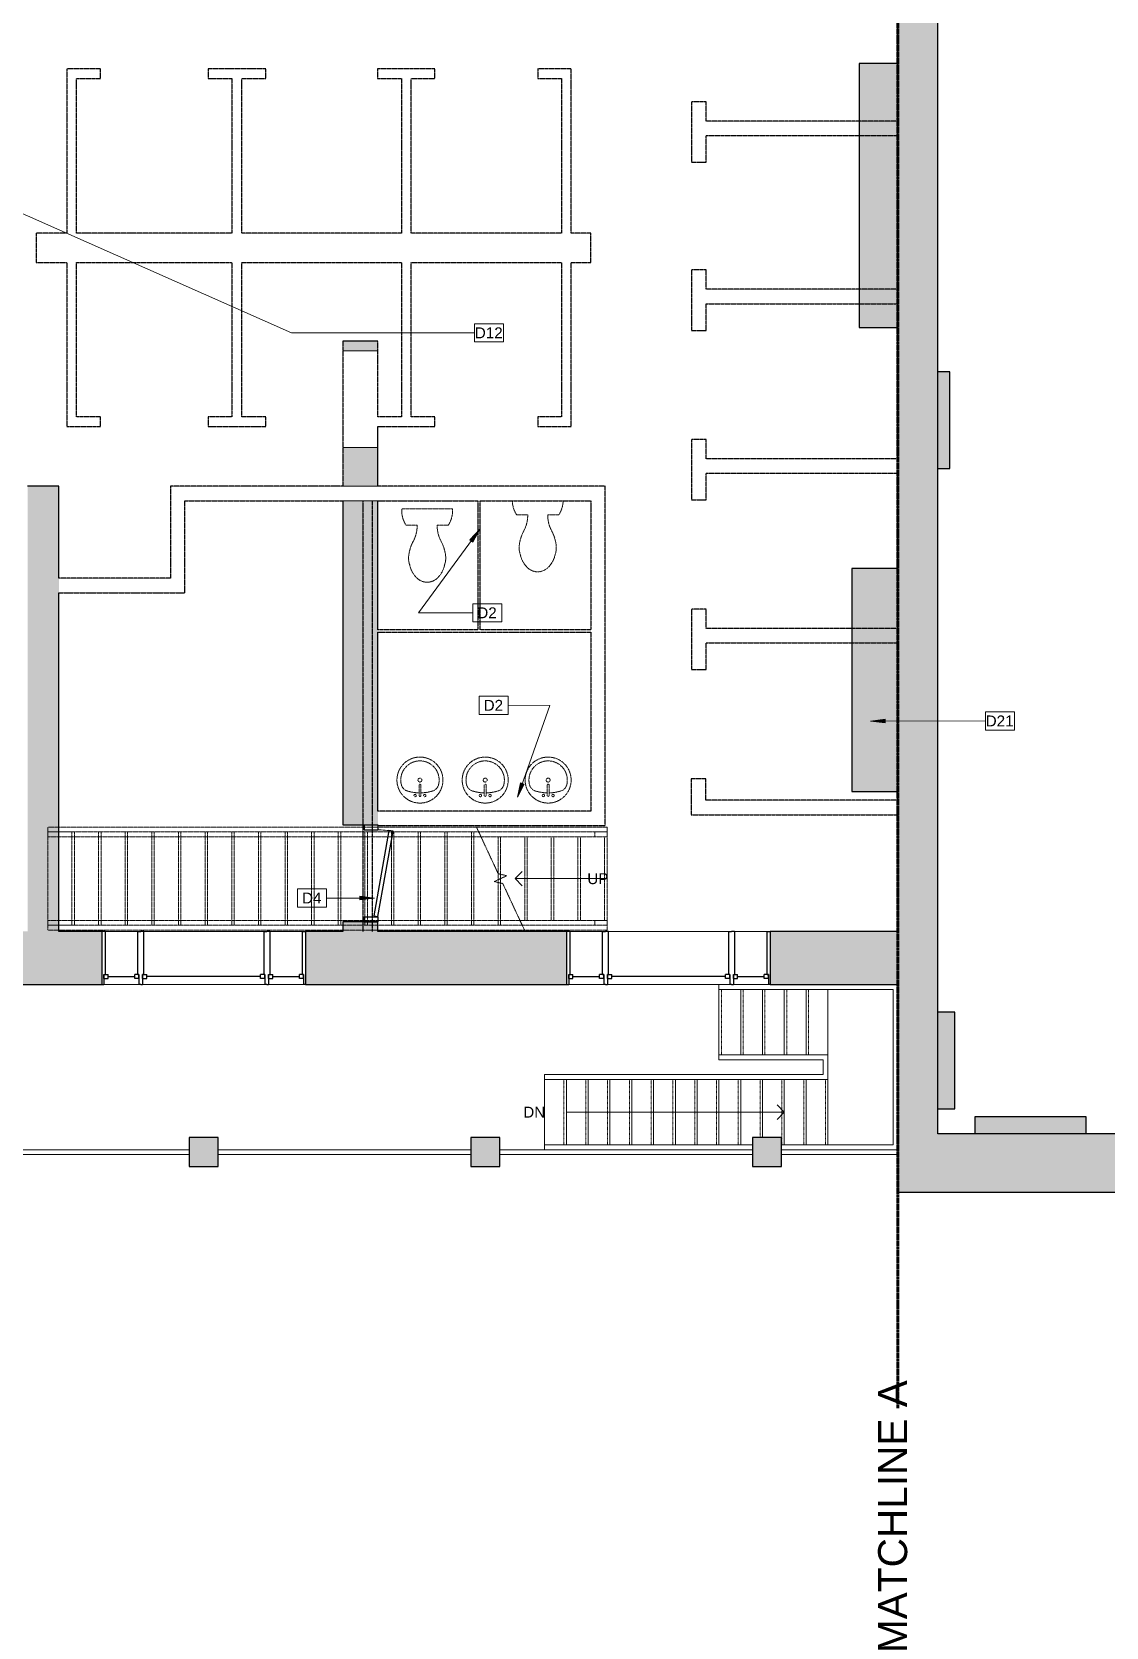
# Model space of a CAD drawing. Header units: inches. Extents: x -1176 to 1507, y -2527 to 978.
# Drawn here: x -356 to 88, y -181 to 478 of the extents above; entities that cross this region are included whole.
import ezdxf

# ---------------------------------------------------------------- set-up
doc = ezdxf.new("R2010")
doc.units = ezdxf.units.IN
doc.header["$MEASUREMENT"] = 0
for name, pattern in [('Dash', [0.25, 0.125, -0.125]), ('Demolished', [0.1875, 0.125, -0.0625]), ('Overhead 1_16_', [0.101562, 0.0625, -0.039062])]:
    doc.linetypes.add(name, pattern=pattern)
for name, color, linetype, lineweight in [('A-ANNO-KEYN', 231, 'Continuous', 9), ('A-ANNO-MATC', 214, 'Dash', 140), ('A-COLS', 52, 'Continuous', 18), ('A-DOOR', 31, 'Continuous', 18), ('A-DOOR-FRAM', 31, 'Continuous', 30), ('A-FLOR-HRAL', 11, 'Continuous', 18), ('A-GLAZ', 151, 'Continuous', 18), ('A-WALL', 113, 'Continuous', 18), ('A-WALL-PATT', 111, 'Continuous', 18), ('G-ANNO-TEXT', 231, 'Continuous', 9), ('I-WALL', 2, 'Continuous', 18), ('P-SANR-FIXT', 6, 'Demolished', 9), ('S-STRS', 31, 'Continuous', 18), ('S-STRS-ANNO', 31, 'Continuous', 9), ('S-STRS-IDEN', 31, 'Continuous', 9), ('S-STRS-MBND', 31, 'Demolished', 9)]:
    doc.layers.add(name, color=color, linetype=linetype, lineweight=lineweight)
doc.styles.add('Arial', font='arial.ttf', dxfattribs={"height": 4.5})
doc.styles.add('Swis721 Lt BT', font='swissl.ttf', dxfattribs={"height": 4.5})
doc.styles.add('Swis721 Lt BT_1', font='swissl.ttf', dxfattribs={"height": 12})

# ---------------------------------------------------------------- blocks, each defined once
blk = doc.blocks.new('Top Rail Type - Top Rail_Internal_-6151997-3rd Floor Demo')
at = {"layer": 'A-FLOR-HRAL', "color": 7, "linetype": 'Demolished', "lineweight": 9}
for p, q in [((-123.45, 145.52), (-123.45, 147.52)), ((-123.45, 147.52), (-118.45, 147.52)), ((-118.45, 145.52), (-123.45, 145.52)), ((-118.45, 147.52), (-118.45, 145.52))]:
    blk.add_line(p, q, dxfattribs=at)
blk = doc.blocks.new('Top Rail Type - Top Rail_Internal_-V5-3rd Floor Demo')
at = {"layer": 'A-FLOR-HRAL', "color": 7, "linetype": 'Demolished', "lineweight": 9}
for p, q in [((-349.45, 145.52), (-349.45, 147.52)), ((-338.45, 147.52), (-349.45, 147.52)), ((-338.45, 145.52), (-349.45, 145.52)), ((-171.43, 147.52), (-338.45, 147.52)), ((-170.5, 145.52), (-338.45, 145.52)), ((-171.43, 147.52), (-170.5, 145.52)), ((-118.45, 147.52), (-171.43, 147.52)), ((-118.45, 145.52), (-170.5, 145.52)), ((-118.45, 145.52), (-118.45, 147.52))]:
    blk.add_line(p, q, dxfattribs=at)
blk = doc.blocks.new('Top Rail Type - Top Rail_Internal_-6152009-3rd Floor Demo')
at = {"layer": 'A-FLOR-HRAL', "color": 7, "linetype": 'Demolished', "lineweight": 9}
for p, q in [((-123.45, 108.98), (-123.45, 110.98)), ((-123.45, 110.98), (-118.45, 110.98)), ((-118.45, 108.98), (-123.45, 108.98)), ((-118.45, 110.98), (-118.45, 108.98))]:
    blk.add_line(p, q, dxfattribs=at)
blk = doc.blocks.new('Top Rail Type - Top Rail_Internal_-V6-3rd Floor Demo')
at = {"layer": 'A-FLOR-HRAL', "color": 7, "linetype": 'Demolished', "lineweight": 9}
for p, q in [((-349.45, 108.98), (-349.45, 110.98)), ((-338.45, 110.98), (-349.45, 110.98)), ((-338.45, 108.98), (-349.45, 108.98)), ((-154.39, 110.98), (-338.45, 110.98)), ((-153.46, 108.98), (-338.45, 108.98)), ((-154.39, 110.98), (-153.46, 108.98)), ((-118.45, 110.98), (-154.39, 110.98)), ((-118.45, 108.98), (-153.46, 108.98)), ((-118.45, 108.98), (-118.45, 110.98))]:
    blk.add_line(p, q, dxfattribs=at)
blk = doc.blocks.new('Top Rail Type - Top Rail_Internal_-6920639-3rd Floor Demo')
at = {"layer": 'A-FLOR-HRAL', "lineweight": 9}
for p, q in [((-563.07, 14.3), (-563.07, 16.3)), ((-563.07, 16.3), (-523.65, 16.3)), ((-523.65, 14.3), (-563.07, 14.3)), ((-511.65, 16.3), (-407.34, 16.3)), ((-407.34, 14.3), (-511.65, 14.3)), ((-395.34, 16.3), (-291.02, 16.3)), ((-291.02, 14.3), (-395.34, 14.3)), ((-279.02, 16.3), (-174.7, 16.3)), ((-174.7, 14.3), (-279.02, 14.3)), ((-162.7, 16.3), (-58.38, 16.3)), ((-58.38, 14.3), (-162.7, 14.3)), ((-46.38, 16.3), (1.72, 16.3)), ((1.72, 14.3), (-46.38, 14.3))]:
    blk.add_line(p, q, dxfattribs=at)
blk = doc.blocks.new('Top Rail Type - Top Rail_Internal_-V8-3rd Floor Demo')
at = {"layer": 'A-FLOR-HRAL', "lineweight": 9}
for p, q in [((-563.07, 14.3), (-563.07, 16.3)), ((-523.65, 16.3), (-563.07, 16.3)), ((-523.65, 14.3), (-563.07, 14.3)), ((-407.34, 16.3), (-511.65, 16.3)), ((-407.34, 14.3), (-511.65, 14.3)), ((-291.02, 16.3), (-395.34, 16.3)), ((-291.02, 14.3), (-395.34, 14.3)), ((-174.7, 16.3), (-279.02, 16.3)), ((-174.7, 14.3), (-279.02, 14.3)), ((-58.38, 16.3), (-162.7, 16.3)), ((-58.38, 14.3), (-162.7, 14.3)), ((1.72, 16.3), (-46.38, 16.3)), ((1.72, 14.3), (-46.38, 14.3))]:
    blk.add_line(p, q, dxfattribs=at)
blk = doc.blocks.new('Double Hung - side window 4_ 4_ x 5_ 6_-6975700-3rd Floor Demo')
at = {"layer": 'A-GLAZ', "color": 8, "lineweight": 30}
for p, q in [((-26, 11), (-25.25, 11)), ((-25.25, 6.75), (-25.25, 11)), ((-25.25, 8.5), (-25.25, 6.75)), ((-25.25, 8.5), (-23.5, 8.5)), ((-25.25, 6.75), (-23.5, 6.75)), ((-25.25, 6.75), (-24.75, 6.75)), ((-24.75, -11), (-24.75, 6.75)), ((-23.5, 8.5), (-23.5, 6.75)), ((-23.5, 7.625), (23.5, 7.625)), ((23.5, 8.5), (23.5, 6.75)), ((25.25, 8.5), (23.5, 8.5)), ((25.25, 6.75), (23.5, 6.75)), ((24.75, 6.75), (25.25, 6.75)), ((24.75, 6.75), (24.75, -11)), ((25.25, 6.75), (25.25, 11)), ((26, 11), (25.25, 11)), ((25.25, 8.5), (25.25, 6.75)), ((-24.75, -11), (-26, -11)), ((24.75, -11), (26, -11))]:
    blk.add_line(p, q, dxfattribs=at)
blk = doc.blocks.new('Double Hung - 16_ x  5_ 6_-6975701-3rd Floor Demo')
at = {"layer": 'A-GLAZ', "color": 8, "lineweight": 30}
for p, q in [((-6.75, 11), (-8, 11)), ((-6.75, 11), (-6.75, -6.75)), ((6.75, 11), (8, 11)), ((6.75, -6.75), (6.75, 11)), ((-8, -11), (-7.25, -11)), ((-7.25, -6.75), (-5.5, -6.75)), ((-7.25, -8.5), (-7.25, -6.75)), ((-7.25, -6.75), (-6.75, -6.75)), ((-7.25, -6.75), (-7.25, -11)), ((-7.25, -8.5), (-5.5, -8.5)), ((-5.5, -8.5), (-5.5, -6.75)), ((-5.5, -7.625), (5.5, -7.625)), ((5.5, -8.5), (5.5, -6.75)), ((7.25, -6.75), (5.5, -6.75)), ((7.25, -8.5), (5.5, -8.5)), ((6.75, -6.75), (7.25, -6.75)), ((7.25, -8.5), (7.25, -6.75)), ((7.25, -6.75), (7.25, -11)), ((8, -11), (7.25, -11))]:
    blk.add_line(p, q, dxfattribs=at)
blk = doc.blocks.new('P-Toilet-Floor-3D - Floor Mount-7330913-3rd Floor Demo')
at = {"layer": 'P-SANR-FIXT', "color": 7}
for p, q in [((10.46, -1.47), (-10.46, -1.47)), ((-8.7, -8.31), (-4.13, -8.31)), ((4.13, -8.31), (8.7, -8.31))]:
    blk.add_line(p, q, dxfattribs=at)
for centre, radius, start, end in [((0.69, -2.25), 11.19, 176.00116, 212.85269), ((-0.69, -2.25), 11.19, 327.14731, 3.99884), ((-17.85, -8.46), 13.72, 332.99968, 0.60885), ((17.85, -8.46), 13.72, 179.39115, 207.00032), ((9.41, -22.94), 17.16, 151.23973, 172.78673), ((-9.41, -22.94), 17.16, 7.21327, 28.76027), ((0.88, -21.86), 8.56, 172.78673, 198.89364), ((2.68, -22.72), 10.08, 190.91567, 219.93192), ((-2.68, -22.72), 10.08, 320.06808, 349.08433), ((-0.88, -21.86), 8.56, 341.10636, 7.21327), ((0.18, -25.42), 6.45, 215.83775, 268.40306), ((-0.18, -25.42), 6.45, 271.59694, 324.16225)]:
    blk.add_arc(centre, radius, start, end, dxfattribs=at)
blk = doc.blocks.new('P-Toilet-Floor-3D - Floor Mount-V14-3rd Floor Demo')
at = {"layer": 'P-SANR-FIXT', "color": 7}
for p, q in [((-8.7, -8.31), (-4.13, -8.31)), ((4.13, -8.31), (8.7, -8.31))]:
    blk.add_line(p, q, dxfattribs=at)
for centre, radius, start, end in [((0.69, -2.25), 11.19, 181.14647, 212.85269), ((-0.69, -2.25), 11.19, 327.14731, 358.85353), ((-17.85, -8.46), 13.72, 332.99968, 0.60885), ((17.85, -8.46), 13.72, 179.39115, 207.00032), ((9.41, -22.94), 17.16, 151.23973, 172.78673), ((-9.41, -22.94), 17.16, 7.21327, 28.76027), ((0.88, -21.86), 8.56, 172.78673, 198.89364), ((2.68, -22.72), 10.08, 190.91567, 219.93192), ((-2.68, -22.72), 10.08, 320.06808, 349.08433), ((-0.88, -21.86), 8.56, 341.10636, 7.21327), ((0.18, -25.42), 6.45, 215.83775, 268.40306), ((-0.18, -25.42), 6.45, 271.59694, 324.16225)]:
    blk.add_arc(centre, radius, start, end, dxfattribs=at)
blk = doc.blocks.new('Sink Vanity-Round - 19_ x 19_-4918671-3rd Floor Demo')
at = {"layer": 'P-SANR-FIXT', "color": 7}
for p, q in [((3.43, 9.73), (3.43, 5.36)), ((4.18, 9.73), (4.18, 5.36))]:
    blk.add_line(p, q, dxfattribs=at)
for centre, radius, start, end in [((3.81, 3.35), 9.5, 90, 270), ((0.05, 4.11), 4.12, 120.79274, 162.19039), ((3.81, -9.17), 17.81, 91.20673, 109.20864), ((1.81, 9.73), 0.5, 360, 180), ((1.81, 9.73), 0.5, 180, 360), ((3.81, 9.73), 0.375, 360, 180), ((3.81, 3.35), 9.5, 270, 90), ((3.81, -9.17), 17.81, 70.79136, 88.79327), ((5.81, 9.73), 0.5, 0, 180), ((5.81, 9.73), 0.5, 180, 360), ((7.56, 4.11), 4.12, 17.80961, 59.20726), ((3.81, 3.35), 7.93, 165.30711, 14.69289), ((3.81, 3.35), 0.812, 360, 180), ((3.81, 3.35), 0.813, 180, 360), ((3.81, 5.36), 0.375, 180, 360)]:
    blk.add_arc(centre, radius, start, end, dxfattribs=at)
blk = doc.blocks.new('Single Flush - D2 3_ X 8_-8252916-3rd Floor Demo')
at = {"layer": 'A-DOOR', "color": 8, "lineweight": 30}
for p, q in [((-17.36, 13.47), (-17.67, 11.75)), ((17.91, 7.25), (-17.36, 13.47)), ((-17.67, 11.75), (17.6, 5.53)), ((17.6, 5.53), (17.91, 7.25))]:
    blk.add_line(p, q, dxfattribs=at)
at = {"layer": 'A-DOOR', "lineweight": 9}
blk.add_arc((17.91, 7.25), 35.81, 170, 180.5, dxfattribs=at)
at = {"layer": 'A-DOOR-FRAM', "color": 8}
for p, q in [((-20, 1.5), (-20, 7.25)), ((-20, 7.25), (-18, 7.25)), ((-18, 1.5), (-18, 7.25)), ((18, 1.5), (18, 7.25)), ((18, 7.25), (20, 7.25)), ((20, 1.5), (20, 7.25)), ((-20, 1.5), (-18, 1.5)), ((18, 1.5), (20, 1.5))]:
    blk.add_line(p, q, dxfattribs=at)
blk = doc.blocks.new('Keynote Tag - Keynote Number - Boxed-135510-3rd Floor Demo')
at = {"layer": 'A-ANNO-KEYN'}
for p, q in [((-0.125, -0.079), (-0.125, 0.078)), ((-0.125, 0.078), (0.125, 0.078)), ((0.125, 0.078), (0.125, -0.079)), ((-0.125, -0.079), (0.125, -0.079))]:
    blk.add_line(p, q, dxfattribs=at)

msp = doc.modelspace()

# ---------------------------------------------------------------- hatches: boundary and pattern name
at = {"layer": 'A-ANNO-KEYN'}
for points in [[(-170.98, 272.5), (-175.17, 268.12), (-173.89, 267.19)], [(-9.56, 193.34), (-3.56, 192.56), (-3.56, 194.14)], [(-155.43, 161.94), (-152.69, 167.33), (-154.18, 167.86)], [(-214.52, 120.23), (-220.52, 121.02), (-220.52, 119.44)]]:
    msp.add_hatch(color=256, dxfattribs=at).paths.add_polyline_path(points, flags=0)
at = {"layer": 'A-COLS'}
for points in [[(-279.02, 9.32), (-279.02, 21.32), (-291.02, 21.32), (-291.02, 9.32)], [(-162.7, 9.32), (-162.7, 21.32), (-174.7, 21.32), (-174.7, 9.32)], [(-46.38, 9.32), (-46.38, 21.32), (-58.38, 21.32), (-58.38, 9.32)]]:
    msp.add_hatch(color=250, dxfattribs=at).paths.add_polyline_path(points, flags=0)
at = {"layer": 'A-WALL-PATT', "lineweight": 9}
for points in [[(18.22, -1.17), (18.22, 814.52), (1.72, 814.52), (1.72, -1.17)], [(1.72, 355.86), (1.72, 464.82), (-14.28, 464.82), (-14.28, 355.86)], [(23.22, 297.59), (23.22, 337.59), (18.22, 337.59), (18.22, 297.59)], [(-357.82, 106.47), (-344.82, 106.47), (-344.82, 290.32), (-357.82, 290.32), (-357.82, 144.98)], [(1.72, 164.21), (1.72, 256.29), (-17.28, 256.29), (-17.28, 164.21)], [(25.22, 33.17), (25.22, 73.17), (18.22, 73.17), (18.22, 33.17)], [(79.44, 22.83), (79.44, 29.83), (33.44, 29.83), (33.44, 22.83)], [(464.28, -1.17), (464.28, 22.83), (18.22, 22.83), (18.22, -1.17), (346.53, -1.17)]]:
    msp.add_hatch(color=7, dxfattribs=at).paths.add_polyline_path(points, flags=0)
h = msp.add_hatch(color=7, dxfattribs=at)
h.paths.add_polyline_path([(-219.35, 106.47), (-213.07, 106.47), (-213.07, 110.47), (-227.57, 110.47), (-227.57, 106.47)], flags=0)
h.paths.add_polyline_path([(-227.57, 150.47), (-213.07, 150.47), (-213.07, 284.32), (-227.57, 284.32), (-227.57, 186.94)], flags=0)
h.paths.add_polyline_path([(-227.57, 290.32), (-213.07, 290.32), (-213.07, 306.23), (-227.57, 306.23)], flags=0)
h.paths.add_polyline_path([(-213.07, 346.23), (-213.07, 350.23), (-227.57, 350.23), (-227.57, 346.23)], flags=0)
h = msp.add_hatch(color=7, dxfattribs=at)
h.paths.add_polyline_path([(1.72, 84.47), (1.72, 106.47), (-51.02, 106.47), (-51.02, 84.47), (-23.49, 84.47)], flags=0)
h.paths.add_polyline_path([(-135.02, 84.47), (-135.02, 106.47), (-243.02, 106.47), (-243.02, 84.47), (-208.5, 84.47)], flags=0)
h.paths.add_polyline_path([(-327.02, 84.47), (-327.02, 106.47), (-421.72, 106.47), (-421.72, 84.47), (-393.51, 84.47)], flags=0)
h.paths.add_polyline_path([(-493.72, 84.47), (-493.72, 106.47), (-570.07, 106.47), (-570.07, 84.47)], flags=0)

# ---------------------------------------------------------------- linework, layer by layer
at = {"layer": 'A-ANNO-KEYN'}
for p, q in [((-451.49, 443.35), (-248.82, 353.61)), ((-248.82, 353.61), (-173.18, 353.64)), ((-170.98, 272.5), (-196.26, 237.99)), ((-170.98, 272.5), (-175.17, 268.12)), ((-173.89, 267.19), (-170.98, 272.5)), ((-175.17, 268.12), (-173.89, 267.19)), ((-196.26, 237.99), (-173.9, 238.01)), ((-142.06, 199.79), (-159.27, 199.82)), ((-155.43, 161.94), (-142.06, 199.79)), ((-3.56, 194.14), (-9.56, 193.34)), ((-9.56, 193.34), (37.85, 193.37)), ((-9.56, 193.34), (-3.56, 192.56)), ((-3.56, 192.56), (-3.56, 194.14)), ((-154.18, 167.86), (-155.43, 161.94)), ((-155.43, 161.94), (-152.69, 167.33)), ((-152.69, 167.33), (-154.18, 167.86)), ((-214.52, 120.23), (-234.28, 120.23)), ((-214.52, 120.23), (-220.52, 121.02)), ((-220.52, 121.02), (-220.52, 119.44)), ((-220.52, 119.44), (-214.52, 120.23))]:
    msp.add_line(p, q, dxfattribs=at)
at = {"layer": 'A-ANNO-MATC'}
msp.add_line((1.72, 857.52), (1.72, -90.48), dxfattribs=at)
at = {"layer": 'A-COLS', "color": 8, "lineweight": 30}
for p, q in [((-279.02, 21.32), (-291.02, 21.32)), ((-291.02, 21.32), (-291.02, 9.32)), ((-279.02, 9.32), (-279.02, 21.32)), ((-162.7, 21.32), (-174.7, 21.32)), ((-174.7, 21.32), (-174.7, 9.32)), ((-162.7, 9.32), (-162.7, 21.32)), ((-46.38, 21.32), (-58.38, 21.32)), ((-58.38, 21.32), (-58.38, 9.32)), ((-46.38, 9.32), (-46.38, 21.32)), ((-291.02, 9.32), (-279.02, 9.32)), ((-174.7, 9.32), (-162.7, 9.32)), ((-58.38, 9.32), (-46.38, 9.32))]:
    msp.add_line(p, q, dxfattribs=at)
at = {"layer": 'A-WALL', "color": 8, "lineweight": 30}
for p, q in [((18.22, 22.83), (18.22, 814.52)), ((1.72, 301.63), (1.72, 543.68)), ((-14.28, 464.82), (-14.28, 355.86)), ((1.72, 464.82), (-14.28, 464.82)), ((-14.28, 355.86), (1.72, 355.86)), ((-213.07, 350.23), (-227.57, 350.23)), ((-213.07, 290.32), (-213.07, 314.9)), ((-344.82, 290.32), (-357.82, 290.32)), ((-344.82, 252.32), (-344.82, 290.32)), ((1.72, 160.6), (1.72, 295.63)), ((-227.57, 284.32), (-227.57, 150.47)), ((-213.07, 231.01), (-213.07, 284.32)), ((-17.28, 256.29), (-17.28, 164.21)), ((1.72, 256.29), (-17.28, 256.29)), ((-344.82, 106.47), (-344.82, 246.32)), ((-213.07, 156.18), (-213.07, 230.01)), ((-17.28, 164.21), (1.72, 164.21)), ((1.72, 154.6), (1.72, 106.47)), ((-227.57, 150.47), (-213.07, 150.47)), ((-327.02, 106.47), (-344.82, 106.47)), ((-327.02, 84.47), (-327.02, 106.47)), ((-227.57, 106.47), (-243.02, 106.47)), ((-243.02, 106.47), (-243.02, 84.47)), ((-227.57, 110.47), (-227.57, 106.47)), ((-213.07, 110.47), (-227.57, 110.47)), ((-213.07, 106.47), (-213.07, 110.47)), ((-135.02, 106.47), (-213.07, 106.47)), ((-135.02, 84.47), (-135.02, 106.47)), ((1.72, 106.47), (-51.02, 106.47)), ((-51.02, 106.47), (-51.02, 84.47)), ((-437.72, 84.47), (-327.02, 84.47)), ((-243.02, 84.47), (-135.02, 84.47)), ((-51.02, 84.47), (1.72, 84.47)), ((1.72, 84.47), (1.72, -1.17)), ((25.22, 73.17), (18.22, 73.17)), ((25.22, 33.17), (25.22, 73.17)), ((18.22, 33.17), (25.22, 33.17)), ((79.44, 29.83), (33.44, 29.83)), ((33.44, 29.83), (33.44, 22.83)), ((79.44, 22.83), (79.44, 29.83)), ((464.28, 22.83), (18.22, 22.83)), ((1.72, -1.17), (480.78, -1.17))]:
    msp.add_line(p, q, dxfattribs=at)
at = {"layer": 'A-WALL', "color": 250, "linetype": 'Demolished', "lineweight": 30}
for p, q in [((-341.53, 462.61), (-341.53, 394.75)), ((-327.65, 462.61), (-341.53, 462.61)), ((-327.65, 458.61), (-327.65, 462.61)), ((-259.43, 462.61), (-283.19, 462.61)), ((-283.19, 462.61), (-283.19, 458.61)), ((-259.43, 458.61), (-259.43, 462.61)), ((-189.54, 462.61), (-213.29, 462.61)), ((-213.29, 462.61), (-213.29, 458.61)), ((-189.54, 458.61), (-189.54, 462.61)), ((-133.19, 462.61), (-147.07, 462.61)), ((-147.07, 462.61), (-147.07, 458.61)), ((-133.19, 394.75), (-133.19, 462.61)), ((-337.53, 394.75), (-337.53, 458.61)), ((-337.53, 458.61), (-327.65, 458.61)), ((-283.19, 458.61), (-273.36, 458.61)), ((-273.36, 458.61), (-273.36, 394.75)), ((-269.36, 394.75), (-269.36, 458.61)), ((-269.36, 458.61), (-259.43, 458.61)), ((-213.29, 458.61), (-203.36, 458.61)), ((-203.36, 458.61), (-203.36, 394.75)), ((-199.36, 394.75), (-199.36, 458.61)), ((-199.36, 458.61), (-189.54, 458.61)), ((-147.07, 458.61), (-137.19, 458.61)), ((-137.19, 458.61), (-137.19, 394.75)), ((-77.49, 449.07), (-83.49, 449.07)), ((-83.49, 449.07), (-83.49, 424.07)), ((-77.49, 441.07), (-77.49, 449.07)), ((1.72, 441.07), (-77.49, 441.07)), ((-77.49, 435.07), (1.72, 435.07)), ((-77.49, 424.07), (-77.49, 435.07)), ((-83.49, 424.07), (-77.49, 424.07)), ((-341.53, 394.75), (-354.2, 394.75)), ((-354.2, 394.75), (-354.2, 382.75)), ((-273.36, 394.75), (-337.53, 394.75)), ((-203.36, 394.75), (-269.36, 394.75)), ((-137.19, 394.75), (-199.36, 394.75)), ((-125.2, 394.75), (-133.19, 394.75)), ((-125.2, 382.75), (-125.2, 394.75)), ((-354.2, 382.75), (-341.53, 382.75)), ((-341.53, 382.75), (-341.53, 314.9)), ((-337.53, 382.75), (-273.36, 382.75)), ((-337.53, 318.9), (-337.53, 382.75)), ((-273.36, 382.75), (-273.36, 318.9)), ((-269.36, 382.75), (-203.36, 382.75)), ((-269.36, 318.9), (-269.36, 382.75)), ((-203.36, 382.75), (-203.36, 318.9)), ((-199.36, 382.75), (-137.19, 382.75)), ((-199.36, 318.9), (-199.36, 382.75)), ((-137.19, 382.75), (-137.19, 318.9)), ((-133.19, 382.75), (-125.2, 382.75)), ((-133.19, 314.9), (-133.19, 382.75)), ((-77.49, 379.63), (-83.49, 379.63)), ((-83.49, 379.63), (-83.49, 354.63)), ((-77.49, 371.63), (-77.49, 379.63)), ((1.72, 371.63), (-77.49, 371.63)), ((-77.49, 365.63), (1.72, 365.63)), ((-77.49, 354.63), (-77.49, 365.63)), ((-227.57, 350.23), (-227.57, 290.32)), ((-213.07, 318.9), (-213.07, 350.23)), ((-83.49, 354.63), (-77.49, 354.63)), ((-327.65, 318.9), (-337.53, 318.9)), ((-327.65, 314.9), (-327.65, 318.9)), ((-273.36, 318.9), (-283.19, 318.9)), ((-283.19, 318.9), (-283.19, 314.9)), ((-259.43, 318.9), (-269.36, 318.9)), ((-259.43, 314.9), (-259.43, 318.9)), ((-203.36, 318.9), (-213.07, 318.9)), ((-189.54, 318.9), (-199.36, 318.9)), ((-189.54, 314.9), (-189.54, 318.9)), ((-137.19, 318.9), (-147.07, 318.9)), ((-147.07, 318.9), (-147.07, 314.9)), ((-341.53, 314.9), (-327.65, 314.9)), ((-283.19, 314.9), (-259.43, 314.9)), ((-213.07, 314.9), (-189.54, 314.9)), ((-147.07, 314.9), (-133.19, 314.9)), ((-77.49, 309.63), (-83.49, 309.63)), ((-83.49, 309.63), (-83.49, 284.63)), ((-77.49, 301.63), (-77.49, 309.63)), ((1.72, 301.63), (-77.49, 301.63)), ((-227.57, 290.32), (-298.82, 290.32)), ((-298.82, 290.32), (-298.82, 252.32)), ((-119.2, 290.32), (-213.07, 290.32)), ((-119.2, 150.18), (-119.2, 290.32)), ((-77.49, 295.63), (1.72, 295.63)), ((-77.49, 284.63), (-77.49, 295.63)), ((-292.82, 284.32), (-227.57, 284.32)), ((-292.82, 246.32), (-292.82, 284.32)), ((-219.35, 284.32), (-219.35, 106.47)), ((-215.35, 106.47), (-215.35, 284.32)), ((-213.07, 284.32), (-171.87, 284.32)), ((-170.87, 284.32), (-125.2, 284.32)), ((-125.2, 284.32), (-125.2, 231.01)), ((-83.49, 284.63), (-77.49, 284.63)), ((-298.82, 252.32), (-344.82, 252.32)), ((-344.82, 246.32), (-292.82, 246.32)), ((-77.49, 239.59), (-83.49, 239.59)), ((-83.49, 239.59), (-83.49, 214.59)), ((-77.49, 231.59), (-77.49, 239.59)), ((1.72, 231.59), (-77.49, 231.59)), ((-125.2, 230.01), (-125.2, 156.18)), ((-77.49, 225.59), (1.72, 225.59)), ((-77.49, 214.59), (-77.49, 225.59)), ((-83.49, 214.59), (-77.49, 214.59)), ((-77.65, 169.5), (-83.65, 169.5)), ((-83.65, 169.5), (-83.65, 154.6)), ((-77.65, 160.6), (-77.65, 169.5)), ((1.72, 160.6), (-77.65, 160.6)), ((-125.2, 156.18), (-213.07, 156.18)), ((-83.65, 154.6), (1.72, 154.6)), ((-213.07, 150.47), (-213.07, 150.18)), ((-213.07, 150.18), (-119.2, 150.18))]:
    msp.add_line(p, q, dxfattribs=at)
at = {"layer": 'A-WALL', "lineweight": 9}
for p, q in [((-227.57, 346.23), (-213.07, 346.23)), ((-213.07, 306.23), (-227.57, 306.23)), ((-227.57, 290.32), (-213.07, 290.32)), ((-213.07, 284.32), (-227.57, 284.32)), ((-327.02, 106.47), (-243.02, 106.47)), ((-135.02, 106.47), (-51.02, 106.47)), ((-243.02, 84.47), (-327.02, 84.47)), ((-51.02, 84.47), (-135.02, 84.47))]:
    msp.add_line(p, q, dxfattribs=at)
at = {"layer": 'A-WALL', "color": 7, "linetype": 'Demolished', "lineweight": 9}
for p, q in [((-213.07, 346.23), (-227.57, 346.23)), ((-227.57, 306.23), (-213.07, 306.23)), ((-213.07, 290.32), (-227.57, 290.32)), ((-227.57, 284.32), (-213.07, 284.32))]:
    msp.add_line(p, q, dxfattribs=at)
at = {"layer": 'I-WALL', "color": 8, "lineweight": 30}
for p, q in [((23.22, 337.59), (18.22, 337.59)), ((23.22, 297.59), (23.22, 337.59)), ((18.22, 297.59), (23.22, 297.59))]:
    msp.add_line(p, q, dxfattribs=at)
at = {"layer": 'I-WALL', "color": 250, "linetype": 'Demolished', "lineweight": 30}
for p, q in [((-171.87, 284.32), (-171.87, 231.01)), ((-170.87, 231.01), (-170.87, 284.32)), ((-171.87, 231.01), (-213.07, 231.01)), ((-125.2, 231.01), (-170.87, 231.01)), ((-213.07, 230.01), (-125.2, 230.01))]:
    msp.add_line(p, q, dxfattribs=at)
at = {"layer": 'S-STRS', "color": 7, "linetype": 'Demolished', "lineweight": 9}
for p, q in [((-118.45, 149.52), (-172.37, 149.52)), ((-163.45, 130.4), (-163.45, 145.52)), ((-162.45, 130.06), (-162.45, 145.52)), ((-152.45, 110.98), (-152.45, 145.52)), ((-151.45, 110.98), (-151.45, 145.52)), ((-141.45, 110.98), (-141.45, 145.52)), ((-140.45, 110.98), (-140.45, 145.52)), ((-130.45, 110.98), (-130.45, 145.52)), ((-129.45, 110.98), (-129.45, 145.52)), ((-119.45, 110.98), (-119.45, 145.52)), ((-118.45, 147.52), (-118.45, 149.52)), ((-118.45, 110.98), (-118.45, 145.52)), ((-163.45, 126.69), (-163.45, 127.79)), ((-162.45, 126.44), (-162.45, 128.25)), ((-118.45, 106.98), (-152.53, 106.98)), ((-118.45, 106.98), (-118.45, 108.98))]:
    msp.add_line(p, q, dxfattribs=at)
at = {"layer": 'S-STRS', "lineweight": 9}
for p, q in [((-72.22, 84.47), (-72.22, 82.47)), ((-72.22, 82.47), (-63.22, 82.47)), ((-72.22, 82.47), (-72.22, 55.47)), ((-63.22, 82.47), (-54.22, 82.47)), ((-63.22, 82.47), (-63.22, 55.47)), ((-54.22, 82.47), (-45.22, 82.47)), ((-54.22, 82.47), (-54.22, 55.47)), ((-45.22, 82.47), (-36.22, 82.47)), ((-45.22, 82.47), (-45.22, 55.47)), ((-36.22, 82.47), (-35.04, 82.47)), ((-36.22, 82.47), (-36.22, 55.47)), ((-0.22, 82.47), (-35.04, 82.47)), ((-32.33, 82.47), (-27.22, 82.47)), ((-27.22, 82.47), (-27.22, 55.47)), ((-0.22, 18.32), (-0.22, 82.47)), ((-72.22, 55.47), (-72.22, 53.47)), ((-72.22, 55.47), (-63.22, 55.47)), ((-72.22, 53.47), (-29.22, 53.47)), ((-63.22, 55.47), (-54.22, 55.47)), ((-54.22, 55.47), (-45.22, 55.47)), ((-45.22, 55.47), (-36.22, 55.47)), ((-36.22, 55.47), (-29.22, 55.47)), ((-27.22, 55.47), (-29.22, 55.47)), ((-29.22, 55.47), (-27.22, 55.47)), ((-29.22, 53.47), (-29.22, 47.32)), ((-27.22, 55.47), (-27.22, 47.32)), ((-144.22, 47.32), (-144.22, 45.32)), ((-29.22, 47.32), (-144.22, 47.32)), ((-27.22, 45.32), (-27.22, 47.32)), ((-135.22, 45.32), (-144.22, 45.32)), ((-144.22, 18.32), (-144.22, 45.32)), ((-126.22, 45.32), (-135.22, 45.32)), ((-135.22, 18.32), (-135.22, 45.32)), ((-117.22, 45.32), (-126.22, 45.32)), ((-126.22, 18.32), (-126.22, 45.32)), ((-108.22, 45.32), (-117.22, 45.32)), ((-117.22, 18.32), (-117.22, 45.32)), ((-99.22, 45.32), (-108.22, 45.32)), ((-108.22, 18.32), (-108.22, 45.32)), ((-90.22, 45.32), (-99.22, 45.32)), ((-99.22, 18.32), (-99.22, 45.32)), ((-81.22, 45.32), (-90.22, 45.32)), ((-90.22, 18.32), (-90.22, 45.32)), ((-72.22, 45.32), (-81.22, 45.32)), ((-81.22, 18.32), (-81.22, 45.32)), ((-63.22, 45.32), (-72.22, 45.32)), ((-72.22, 18.32), (-72.22, 45.32)), ((-54.22, 45.32), (-63.22, 45.32)), ((-63.22, 18.32), (-63.22, 45.32)), ((-45.22, 45.32), (-54.22, 45.32)), ((-54.22, 21.32), (-54.22, 45.32)), ((-36.22, 45.32), (-45.22, 45.32)), ((-45.22, 18.32), (-45.22, 45.32)), ((-27.22, 45.32), (-36.22, 45.32)), ((-36.22, 18.32), (-36.22, 45.32)), ((-27.22, 18.32), (-27.22, 45.32)), ((-144.22, 18.32), (-144.22, 16.32)), ((-135.22, 18.32), (-144.22, 18.32)), ((-58.38, 16.32), (-144.22, 16.32)), ((-126.22, 18.32), (-135.22, 18.32)), ((-117.22, 18.32), (-126.22, 18.32)), ((-108.22, 18.32), (-117.22, 18.32)), ((-99.22, 18.32), (-108.22, 18.32)), ((-90.22, 18.32), (-99.22, 18.32)), ((-81.22, 18.32), (-90.22, 18.32)), ((-72.22, 18.32), (-81.22, 18.32)), ((-63.22, 18.32), (-72.22, 18.32)), ((-58.38, 18.32), (-63.22, 18.32)), ((-45.22, 18.32), (-46.38, 18.32)), ((-19.4, 16.32), (-46.38, 16.32)), ((-36.22, 18.32), (-45.22, 18.32)), ((-27.22, 18.32), (-36.22, 18.32)), ((-19.4, 18.32), (-27.22, 18.32)), ((-19.4, 18.32), (-0.22, 18.32)), ((-19.4, 16.32), (1.72, 16.32))]:
    msp.add_line(p, q, dxfattribs=at)
at = {"layer": 'S-STRS', "linetype": 'Overhead 1_16_', "lineweight": 9}
for p, q in [((-71.22, 82.47), (-71.22, 55.47)), ((-62.22, 82.47), (-62.22, 55.47)), ((-53.22, 82.47), (-53.22, 55.47)), ((-44.22, 82.47), (-44.22, 55.47)), ((-35.22, 82.47), (-35.22, 55.47)), ((-136.22, 18.32), (-136.22, 45.32)), ((-127.22, 18.32), (-127.22, 45.32)), ((-118.22, 18.32), (-118.22, 45.32)), ((-109.22, 18.32), (-109.22, 45.32)), ((-100.22, 18.32), (-100.22, 45.32)), ((-91.22, 18.32), (-91.22, 45.32)), ((-82.22, 18.32), (-82.22, 45.32)), ((-73.22, 18.32), (-73.22, 45.32)), ((-64.22, 18.32), (-64.22, 45.32)), ((-55.22, 21.32), (-55.22, 45.32)), ((-46.22, 18.32), (-46.22, 45.32)), ((-37.22, 18.32), (-37.22, 45.32)), ((-28.22, 18.32), (-28.22, 45.32))]:
    msp.add_line(p, q, dxfattribs=at)
at = {"layer": 'S-STRS-ANNO'}
for p, q in [((-156.45, 128.25), (-153.45, 131.25)), ((-151.45, 128.25), (-156.45, 128.25)), ((-156.45, 128.25), (-153.45, 125.25)), ((-140.45, 128.25), (-151.45, 128.25)), ((-129.45, 128.25), (-140.45, 128.25)), ((-118.45, 128.25), (-129.45, 128.25)), ((-45.22, 31.82), (-48.22, 34.82)), ((-126.22, 31.82), (-135.22, 31.82)), ((-117.22, 31.82), (-126.22, 31.82)), ((-108.22, 31.82), (-117.22, 31.82)), ((-99.22, 31.82), (-108.22, 31.82)), ((-90.22, 31.82), (-99.22, 31.82)), ((-81.22, 31.82), (-90.22, 31.82)), ((-72.22, 31.82), (-81.22, 31.82)), ((-63.22, 31.82), (-72.22, 31.82)), ((-54.22, 31.82), (-63.22, 31.82)), ((-45.22, 31.82), (-54.22, 31.82)), ((-45.22, 31.82), (-48.22, 28.82))]:
    msp.add_line(p, q, dxfattribs=at)
at = {"layer": 'S-STRS-MBND', "color": 7}
for p, q in [((-349.45, 149.52), (-349.45, 147.52)), ((-172.37, 149.52), (-349.45, 149.52)), ((-171.43, 147.52), (-349.45, 147.52)), ((-349.45, 108.98), (-349.45, 147.52)), ((-339.45, 108.98), (-339.45, 147.52)), ((-338.45, 108.98), (-338.45, 147.52)), ((-328.45, 108.98), (-328.45, 147.52)), ((-327.45, 108.98), (-327.45, 147.52)), ((-317.45, 108.98), (-317.45, 147.52)), ((-316.45, 108.98), (-316.45, 147.52)), ((-306.45, 108.98), (-306.45, 147.52)), ((-305.45, 108.98), (-305.45, 147.52)), ((-295.45, 108.98), (-295.45, 147.52)), ((-294.45, 108.98), (-294.45, 147.52)), ((-284.45, 108.98), (-284.45, 147.52)), ((-283.45, 108.98), (-283.45, 147.52)), ((-273.45, 108.98), (-273.45, 147.52)), ((-272.45, 108.98), (-272.45, 147.52)), ((-262.45, 108.98), (-262.45, 147.52)), ((-261.45, 108.98), (-261.45, 147.52)), ((-251.45, 108.98), (-251.45, 147.52)), ((-250.45, 108.98), (-250.45, 147.52)), ((-240.45, 108.98), (-240.45, 147.52)), ((-239.45, 108.98), (-239.45, 147.52)), ((-229.45, 108.98), (-229.45, 147.52)), ((-228.45, 108.98), (-228.45, 147.52)), ((-218.45, 108.98), (-218.45, 147.52)), ((-217.45, 108.98), (-217.45, 147.52)), ((-207.45, 108.98), (-207.45, 147.52)), ((-206.45, 108.98), (-206.45, 147.52)), ((-196.45, 108.98), (-196.45, 147.52)), ((-195.45, 108.98), (-195.45, 147.52)), ((-185.45, 108.98), (-185.45, 147.52)), ((-184.45, 108.98), (-184.45, 147.52)), ((-174.45, 108.98), (-174.45, 147.52)), ((-173.45, 108.98), (-173.45, 147.52)), ((-172.37, 149.52), (-163.4, 130.29)), ((-159.9, 129.44), (-165, 127.06)), ((-165, 127.06), (-161.5, 126.21)), ((-163.45, 127.79), (-163.45, 130.4)), ((-163.45, 108.98), (-163.45, 126.69)), ((-163.4, 130.29), (-159.9, 129.44)), ((-162.45, 128.25), (-162.45, 130.06)), ((-162.45, 108.98), (-162.45, 126.44)), ((-161.5, 126.21), (-152.53, 106.98)), ((-349.45, 108.98), (-349.45, 106.98)), ((-153.46, 108.98), (-349.45, 108.98)), ((-152.53, 106.98), (-349.45, 106.98))]:
    msp.add_line(p, q, dxfattribs=at)

# ---------------------------------------------------------------- block references
at = {"layer": 'A-ANNO-KEYN', "xscale": 47.99999999999997, "yscale": 47.99999999999997, "zscale": 47.99999999999997}
for p in [(-167.18, 353.67), (-167.9, 238.04), (-165.27, 199.85), (43.85, 193.4), (-240.28, 120.26)]:
    msp.add_blockref('Keynote Tag - Keynote Number - Boxed-135510-3rd Floor Demo', p, dxfattribs=at)
at = {"layer": 'A-DOOR', "rotation": 269.9999999999999}
msp.add_blockref('Single Flush - D2 3_ X 8_-8252916-3rd Floor Demo', (-220.32, 130.47), dxfattribs=at)
at = {"layer": 'A-FLOR-HRAL', "color": 7, "linetype": 'Demolished', "lineweight": 9}
for name in ['Top Rail Type - Top Rail_Internal_-V5-3rd Floor Demo', 'Top Rail Type - Top Rail_Internal_-6151997-3rd Floor Demo', 'Top Rail Type - Top Rail_Internal_-V6-3rd Floor Demo', 'Top Rail Type - Top Rail_Internal_-6152009-3rd Floor Demo']:
    msp.add_blockref(name, (0, 0), dxfattribs=at)
at = {"layer": 'A-FLOR-HRAL', "lineweight": 9}
for name in ['Top Rail Type - Top Rail_Internal_-6920639-3rd Floor Demo', 'Top Rail Type - Top Rail_Internal_-V8-3rd Floor Demo']:
    msp.add_blockref(name, (0, 0), dxfattribs=at)
at = {"layer": 'A-GLAZ'}
for p in [(-319.02, 95.47), (-251.02, 95.47), (-127.02, 95.47), (-59.02, 95.47)]:
    msp.add_blockref('Double Hung - 16_ x  5_ 6_-6975701-3rd Floor Demo', p, dxfattribs=at)
at = {"layer": 'A-GLAZ', "rotation": 180}
for p in [(-285.02, 95.47), (-93.02, 95.47)]:
    msp.add_blockref('Double Hung - side window 4_ 4_ x 5_ 6_-6975700-3rd Floor Demo', p, dxfattribs=at)
at = {"layer": 'P-SANR-FIXT', "color": 7}
for name, p in [('P-Toilet-Floor-3D - Floor Mount-V14-3rd Floor Demo', (-147.07, 286.79)), ('P-Toilet-Floor-3D - Floor Mount-7330913-3rd Floor Demo', (-192.74, 282.49))]:
    msp.add_blockref(name, p, dxfattribs=at)
at = {"layer": 'P-SANR-FIXT', "color": 7, "rotation": 180}
for p in [(-191.91, 172.3), (-164.96, 172.3), (-138.96, 172.3)]:
    msp.add_blockref('Sink Vanity-Round - 19_ x 19_-4918671-3rd Floor Demo', p, dxfattribs=at)

# ---------------------------------------------------------------- texts
at = {"layer": 'A-ANNO-KEYN', "char_height": 4.5, "attachment_point": 1, "style": 'Arial'}
for s, insert, width in [('D12', (-173.07, 355.89), 14.0895), ('D2', (-172.04, 240.27), 9.8475), ('D2', (-169.41, 202.07), 9.8475), ('D21', (37.96, 195.62), 14.0895), ('D4', (-244.43, 122.49), 9.8475)]:
    msp.add_mtext(s, dxfattribs=dict(at, insert=insert, width=width))
at = {"layer": 'G-ANNO-TEXT', "color": 7, "insert": (-6.47, -191.57), "char_height": 12, "width": 127.1085, "attachment_point": 1, "rotation": 90, "style": 'Swis721 Lt BT_1'}
msp.add_mtext('MATCHLINE A', dxfattribs=at)
at = {"layer": 'S-STRS-IDEN', "char_height": 4.5, "attachment_point": 1, "line_spacing_factor": 1.005062, "style": 'Swis721 Lt BT'}
for s, insert, width in [('UP', (-126.59, 130.49), 9.7692), ('DN', (-153.04, 34.06), 10.5833)]:
    msp.add_mtext(s, dxfattribs=dict(at, insert=insert, width=width))

doc.saveas('drawing.dxf')
